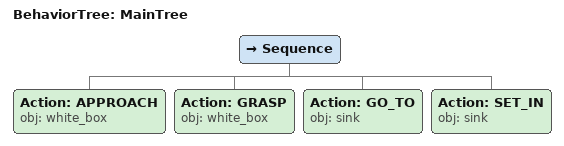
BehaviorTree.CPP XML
<root main_tree_to_execute="MainTree">
  <BehaviorTree ID="MainTree">
    <Sequence>
      <!-- Approach white_box -->
      <Action ID="APPROACH" obj="white_box" />
      <!-- Grasp white_box -->
      <Action ID="GRASP" obj="white_box" />
      <!-- Go to sink -->
      <Action ID="GO_TO" obj="sink" />
      <!-- Set in sink -->
      <Action ID="SET_IN" obj="sink" />
    </Sequence>
  </BehaviorTree>
</root>
